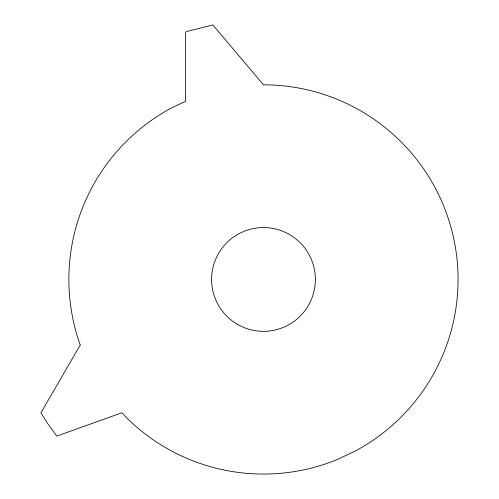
<?xml version="1.0" encoding="UTF-8"?>
<svg xmlns="http://www.w3.org/2000/svg" width="499" height="499" viewBox="0 0 499 499"><rect width="100%" height="100%" fill="white"/><g stroke="black" fill="none" stroke-linecap="round" stroke-linejoin="round"><path stroke-width="0.75" d="M80.245 345.002L40.918 412.841L47.729 423.601L56.761 436.082L121.918 412.767L125.867 417.052A194.61 194.61 0 0 0 337.948 459.236L355.213 451.071A194.61 194.61 0 0 0 263.478 84.836L212.855 24.95L188.154 31.138L185.634 32.042L185.634 101.241L171.737 107.815A194.61 194.61 0 0 0 80.245 345.002M237.53 324.387A51.896 51.896 0 0 0 315.374 279.44A51.896 51.896 0 0 0 237.53 234.499A51.896 51.896 0 0 0 237.53 324.387"/></g></svg>
